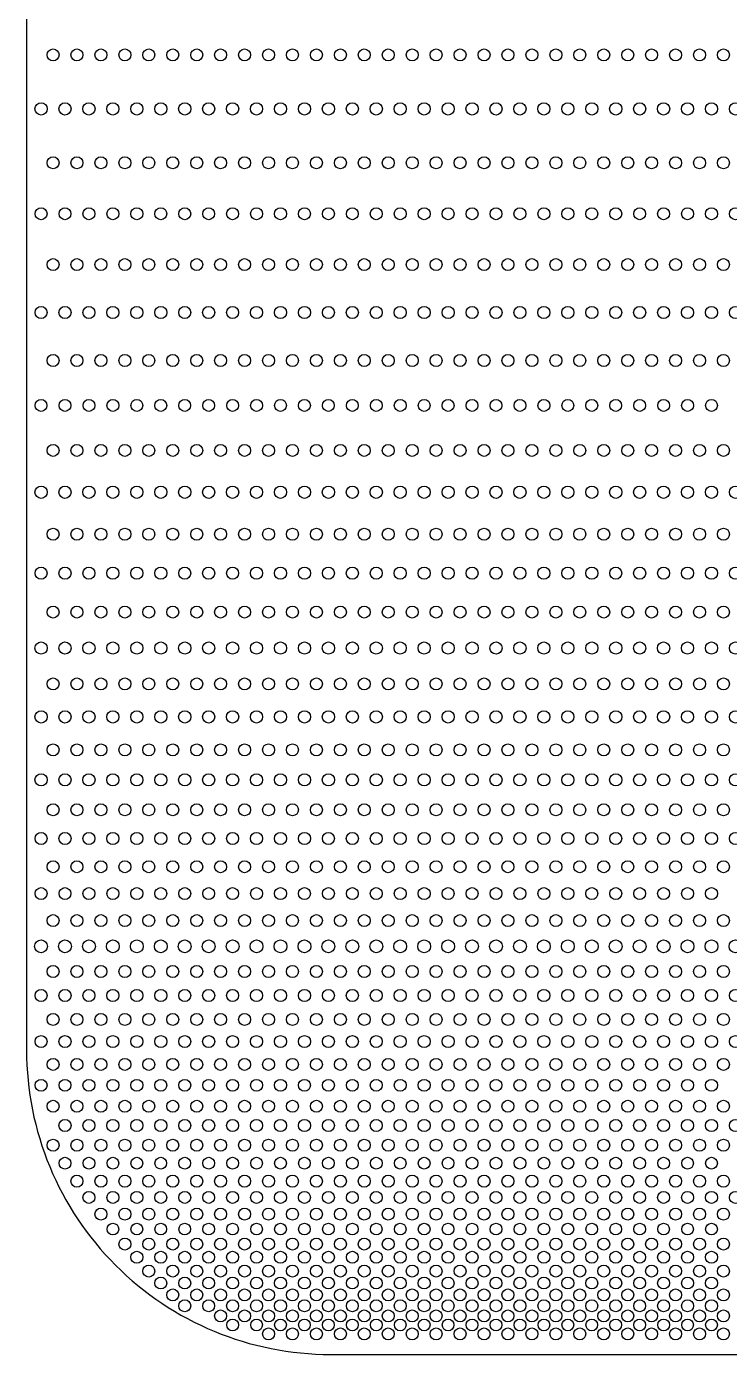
# Model space of a CAD drawing. Extents: x -22.5 to 22.5, y -22.5 to 22.5.
# Drawn here: x -22.54 to -10.8, y -22.54 to -0.38 of the extents above; entities that cross this region are included whole.
import ezdxf

# ---------------------------------------------------------------- set-up
doc = ezdxf.new("R2010")
doc.units = 0
doc.layers.add('AREA ENGRAVE', color=1, linetype='continuous')
doc.layers.add('CUT', color=7, linetype='continuous')

# ---------------------------------------------------------------- blocks, each defined once
blk = doc.blocks.new('SKETCH048')
at = {"layer": 'AREA ENGRAVE', "color": 1}
for centre, radius in [((-22.1, -0.85), 0.1), ((-21.7, -0.85), 0.1), ((-21.3, -0.85), 0.1), ((-20.9, -0.85), 0.1), ((-20.5, -0.85), 0.1), ((-20.1, -0.85), 0.1), ((-19.7, -0.85), 0.1), ((-19.3, -0.85), 0.1), ((-18.9, -0.85), 0.1), ((-18.5, -0.85), 0.1), ((-18.1, -0.85), 0.1), ((-17.7, -0.85), 0.1), ((-17.3, -0.85), 0.1), ((-16.9, -0.85), 0.1), ((-16.5, -0.85), 0.1), ((-16.1, -0.85), 0.1), ((-15.7, -0.85), 0.1), ((-15.3, -0.85), 0.1), ((-14.9, -0.85), 0.1), ((-14.5, -0.85), 0.1), ((-14.1, -0.85), 0.1), ((-13.7, -0.85), 0.1), ((-13.3, -0.85), 0.1), ((-12.9, -0.85), 0.1), ((-12.5, -0.85), 0.1), ((-12.1, -0.85), 0.1), ((-11.7, -0.85), 0.1), ((-11.3, -0.85), 0.1), ((-10.9, -0.85), 0.1), ((-22.3, -1.75), 0.102), ((-21.9, -1.75), 0.102), ((-21.5, -1.75), 0.102), ((-21.1, -1.75), 0.102), ((-20.7, -1.75), 0.102), ((-20.3, -1.75), 0.102), ((-19.9, -1.75), 0.102), ((-19.5, -1.75), 0.102), ((-19.1, -1.75), 0.102), ((-18.7, -1.75), 0.102), ((-18.3, -1.75), 0.102), ((-17.9, -1.75), 0.102), ((-17.5, -1.75), 0.102), ((-17.1, -1.75), 0.102), ((-16.7, -1.75), 0.102), ((-16.3, -1.75), 0.102), ((-15.9, -1.75), 0.102), ((-15.5, -1.75), 0.102), ((-15.1, -1.75), 0.102), ((-14.7, -1.75), 0.102), ((-14.3, -1.75), 0.102), ((-13.9, -1.75), 0.102), ((-13.5, -1.75), 0.102), ((-13.1, -1.75), 0.102), ((-12.7, -1.75), 0.102), ((-12.3, -1.75), 0.102), ((-11.9, -1.75), 0.102), ((-11.5, -1.75), 0.102), ((-11.1, -1.75), 0.102), ((-10.7, -1.75), 0.102), ((-22.1, -2.65), 0.1), ((-21.7, -2.65), 0.1), ((-21.3, -2.65), 0.1), ((-20.9, -2.65), 0.1), ((-20.5, -2.65), 0.1), ((-20.1, -2.65), 0.1), ((-19.7, -2.65), 0.1), ((-19.3, -2.65), 0.1), ((-18.9, -2.65), 0.1), ((-18.5, -2.65), 0.1), ((-18.1, -2.65), 0.1), ((-17.7, -2.65), 0.1), ((-17.3, -2.65), 0.1), ((-16.9, -2.65), 0.1), ((-16.5, -2.65), 0.1), ((-16.1, -2.65), 0.1), ((-15.7, -2.65), 0.1), ((-15.3, -2.65), 0.1), ((-14.9, -2.65), 0.1), ((-14.5, -2.65), 0.1), ((-14.1, -2.65), 0.1), ((-13.7, -2.65), 0.1), ((-13.3, -2.65), 0.1), ((-12.9, -2.65), 0.1), ((-12.5, -2.65), 0.1), ((-12.1, -2.65), 0.1), ((-11.7, -2.65), 0.1), ((-11.3, -2.65), 0.1), ((-10.9, -2.65), 0.1), ((-22.3, -3.5), 0.1), ((-21.9, -3.5), 0.1), ((-21.5, -3.5), 0.1), ((-21.1, -3.5), 0.1), ((-20.7, -3.5), 0.1), ((-20.3, -3.5), 0.1), ((-19.9, -3.5), 0.1), ((-19.5, -3.5), 0.1), ((-19.1, -3.5), 0.1), ((-18.7, -3.5), 0.1), ((-18.3, -3.5), 0.1), ((-17.9, -3.5), 0.1), ((-17.5, -3.5), 0.1), ((-17.1, -3.5), 0.1), ((-16.7, -3.5), 0.1), ((-16.3, -3.5), 0.1), ((-15.9, -3.5), 0.1), ((-15.5, -3.5), 0.1), ((-15.1, -3.5), 0.1), ((-14.7, -3.5), 0.1), ((-14.3, -3.5), 0.1), ((-13.9, -3.5), 0.1), ((-13.5, -3.5), 0.1), ((-13.1, -3.5), 0.1), ((-12.7, -3.5), 0.1), ((-12.3, -3.5), 0.1), ((-11.9, -3.5), 0.1), ((-11.5, -3.5), 0.1), ((-11.1, -3.5), 0.1), ((-10.7, -3.5), 0.1), ((-22.1, -4.35), 0.1), ((-21.7, -4.35), 0.1), ((-21.3, -4.35), 0.1), ((-20.9, -4.35), 0.1), ((-20.5, -4.35), 0.1), ((-20.1, -4.35), 0.1), ((-19.7, -4.35), 0.1), ((-19.3, -4.35), 0.1), ((-18.9, -4.35), 0.1), ((-18.5, -4.35), 0.1), ((-18.1, -4.35), 0.1), ((-17.7, -4.35), 0.1), ((-17.3, -4.35), 0.1), ((-16.9, -4.35), 0.1), ((-16.5, -4.35), 0.1), ((-16.1, -4.35), 0.1), ((-15.7, -4.35), 0.1), ((-15.3, -4.35), 0.1), ((-14.9, -4.35), 0.1), ((-14.5, -4.35), 0.1), ((-14.1, -4.35), 0.1), ((-13.7, -4.35), 0.1), ((-13.3, -4.35), 0.1), ((-12.9, -4.35), 0.1), ((-12.5, -4.35), 0.1), ((-12.1, -4.35), 0.1), ((-11.7, -4.35), 0.1), ((-11.3, -4.35), 0.1), ((-10.9, -4.35), 0.1), ((-22.3, -5.15), 0.101), ((-21.9, -5.15), 0.101), ((-21.5, -5.15), 0.101), ((-21.1, -5.15), 0.101), ((-20.7, -5.15), 0.101), ((-20.3, -5.15), 0.101), ((-19.9, -5.15), 0.101), ((-19.5, -5.15), 0.101), ((-19.1, -5.15), 0.101), ((-18.7, -5.15), 0.101), ((-18.3, -5.15), 0.101), ((-17.9, -5.15), 0.101), ((-17.5, -5.15), 0.101), ((-17.1, -5.15), 0.101), ((-16.7, -5.15), 0.101), ((-16.3, -5.15), 0.101), ((-15.9, -5.15), 0.101), ((-15.5, -5.15), 0.101), ((-15.1, -5.15), 0.101), ((-14.7, -5.15), 0.101), ((-14.3, -5.15), 0.101), ((-13.9, -5.15), 0.101), ((-13.5, -5.15), 0.101), ((-13.1, -5.15), 0.101), ((-12.7, -5.15), 0.101), ((-12.3, -5.15), 0.101), ((-11.9, -5.15), 0.101), ((-11.5, -5.15), 0.101), ((-11.1, -5.15), 0.101), ((-10.7, -5.15), 0.101), ((-22.1, -5.95), 0.1), ((-21.7, -5.95), 0.1), ((-21.3, -5.95), 0.1), ((-20.9, -5.95), 0.1), ((-20.5, -5.95), 0.1), ((-20.1, -5.95), 0.1), ((-19.7, -5.95), 0.1), ((-19.3, -5.95), 0.1), ((-18.9, -5.95), 0.1), ((-18.5, -5.95), 0.1), ((-18.1, -5.95), 0.1), ((-17.7, -5.95), 0.1), ((-17.3, -5.95), 0.1), ((-16.9, -5.95), 0.1), ((-16.5, -5.95), 0.1), ((-16.1, -5.95), 0.1), ((-15.7, -5.95), 0.1), ((-15.3, -5.95), 0.1), ((-14.9, -5.95), 0.1), ((-14.5, -5.95), 0.1), ((-14.1, -5.95), 0.1), ((-13.7, -5.95), 0.1), ((-13.3, -5.95), 0.1), ((-12.9, -5.95), 0.1), ((-12.5, -5.95), 0.1), ((-12.1, -5.95), 0.1), ((-11.7, -5.95), 0.1), ((-11.3, -5.95), 0.1), ((-10.9, -5.95), 0.1), ((-22.3, -6.7), 0.0992), ((-21.9, -6.7), 0.0992), ((-21.5, -6.7), 0.0992), ((-21.1, -6.7), 0.0992), ((-20.7, -6.7), 0.0992), ((-20.3, -6.7), 0.0992), ((-19.9, -6.7), 0.0992), ((-19.5, -6.7), 0.0992), ((-19.1, -6.7), 0.0992), ((-18.7, -6.7), 0.0992), ((-18.3, -6.7), 0.0992), ((-17.9, -6.7), 0.0992), ((-17.5, -6.7), 0.0992), ((-17.1, -6.7), 0.0992), ((-16.7, -6.7), 0.0992), ((-16.3, -6.7), 0.0992), ((-15.9, -6.7), 0.0992), ((-15.5, -6.7), 0.0992), ((-15.1, -6.7), 0.0992), ((-14.7, -6.7), 0.0992), ((-14.3, -6.7), 0.0992), ((-13.9, -6.7), 0.0992), ((-13.5, -6.7), 0.0992), ((-13.1, -6.7), 0.0992), ((-12.7, -6.7), 0.0992), ((-12.3, -6.7), 0.0992), ((-11.9, -6.7), 0.0992), ((-11.5, -6.7), 0.0992), ((-11.1, -6.7), 0.0992), ((-22.1, -7.45), 0.1), ((-21.7, -7.45), 0.1), ((-21.3, -7.45), 0.1), ((-20.9, -7.45), 0.1), ((-20.5, -7.45), 0.1), ((-20.1, -7.45), 0.1), ((-19.7, -7.45), 0.1), ((-19.3, -7.45), 0.1), ((-18.9, -7.45), 0.1), ((-18.5, -7.45), 0.1), ((-18.1, -7.45), 0.1), ((-17.7, -7.45), 0.1), ((-17.3, -7.45), 0.1), ((-16.9, -7.45), 0.1), ((-16.5, -7.45), 0.1), ((-16.1, -7.45), 0.1), ((-15.7, -7.45), 0.1), ((-15.3, -7.45), 0.1), ((-14.9, -7.45), 0.1), ((-14.5, -7.45), 0.1), ((-14.1, -7.45), 0.1), ((-13.7, -7.45), 0.1), ((-13.3, -7.45), 0.1), ((-12.9, -7.45), 0.1), ((-12.5, -7.45), 0.1), ((-12.1, -7.45), 0.1), ((-11.7, -7.45), 0.1), ((-11.3, -7.45), 0.1), ((-10.9, -7.45), 0.1), ((-22.3, -8.15), 0.102), ((-21.9, -8.15), 0.102), ((-21.5, -8.15), 0.102), ((-21.1, -8.15), 0.102), ((-20.7, -8.15), 0.102), ((-20.3, -8.15), 0.102), ((-19.9, -8.15), 0.102), ((-19.5, -8.15), 0.102), ((-19.1, -8.15), 0.102), ((-18.7, -8.15), 0.102), ((-18.3, -8.15), 0.102), ((-17.9, -8.15), 0.102), ((-17.5, -8.15), 0.102), ((-17.1, -8.15), 0.102), ((-16.7, -8.15), 0.102), ((-16.3, -8.15), 0.102), ((-15.9, -8.15), 0.102), ((-15.5, -8.15), 0.102), ((-15.1, -8.15), 0.102), ((-14.7, -8.15), 0.102), ((-14.3, -8.15), 0.102), ((-13.9, -8.15), 0.102), ((-13.5, -8.15), 0.102), ((-13.1, -8.15), 0.102), ((-12.7, -8.15), 0.102), ((-12.3, -8.15), 0.102), ((-11.9, -8.15), 0.102), ((-11.5, -8.15), 0.102), ((-11.1, -8.15), 0.102), ((-10.7, -8.15), 0.102), ((-22.1, -8.85), 0.1), ((-21.7, -8.85), 0.1), ((-21.3, -8.85), 0.1), ((-20.9, -8.85), 0.1), ((-20.5, -8.85), 0.1), ((-20.1, -8.85), 0.1), ((-19.7, -8.85), 0.1), ((-19.3, -8.85), 0.1), ((-18.9, -8.85), 0.1), ((-18.5, -8.85), 0.1), ((-18.1, -8.85), 0.1), ((-17.7, -8.85), 0.1), ((-17.3, -8.85), 0.1), ((-16.9, -8.85), 0.1), ((-16.5, -8.85), 0.1), ((-16.1, -8.85), 0.1), ((-15.7, -8.85), 0.1), ((-15.3, -8.85), 0.1), ((-14.9, -8.85), 0.1), ((-14.5, -8.85), 0.1), ((-14.1, -8.85), 0.1), ((-13.7, -8.85), 0.1), ((-13.3, -8.85), 0.1), ((-12.9, -8.85), 0.1), ((-12.5, -8.85), 0.1), ((-12.1, -8.85), 0.1), ((-11.7, -8.85), 0.1), ((-11.3, -8.85), 0.1), ((-10.9, -8.85), 0.1), ((-22.3, -9.5), 0.101), ((-21.9, -9.5), 0.101), ((-21.5, -9.5), 0.101), ((-21.1, -9.5), 0.101), ((-20.7, -9.5), 0.101), ((-20.3, -9.5), 0.101), ((-19.9, -9.5), 0.101), ((-19.5, -9.5), 0.101), ((-19.1, -9.5), 0.101), ((-18.7, -9.5), 0.101), ((-18.3, -9.5), 0.101), ((-17.9, -9.5), 0.101), ((-17.5, -9.5), 0.101), ((-17.1, -9.5), 0.101), ((-16.7, -9.5), 0.101), ((-16.3, -9.5), 0.101), ((-15.9, -9.5), 0.101), ((-15.5, -9.5), 0.101), ((-15.1, -9.5), 0.101), ((-14.7, -9.5), 0.101), ((-14.3, -9.5), 0.101), ((-13.9, -9.5), 0.101), ((-13.5, -9.5), 0.101), ((-13.1, -9.5), 0.101), ((-12.7, -9.5), 0.101), ((-12.3, -9.5), 0.101), ((-11.9, -9.5), 0.101), ((-11.5, -9.5), 0.101), ((-11.1, -9.5), 0.101), ((-10.7, -9.5), 0.101), ((-22.1, -10.15), 0.1), ((-21.7, -10.15), 0.1), ((-21.3, -10.15), 0.1), ((-20.9, -10.15), 0.1), ((-20.5, -10.15), 0.1), ((-20.1, -10.15), 0.1), ((-19.7, -10.15), 0.1), ((-19.3, -10.15), 0.1), ((-18.9, -10.15), 0.1), ((-18.5, -10.15), 0.1), ((-18.1, -10.15), 0.1), ((-17.7, -10.15), 0.1), ((-17.3, -10.15), 0.1), ((-16.9, -10.15), 0.1), ((-16.5, -10.15), 0.1), ((-16.1, -10.15), 0.1), ((-15.7, -10.15), 0.1), ((-15.3, -10.15), 0.1), ((-14.9, -10.15), 0.1), ((-14.5, -10.15), 0.1), ((-14.1, -10.15), 0.1), ((-13.7, -10.15), 0.1), ((-13.3, -10.15), 0.1), ((-12.9, -10.15), 0.1), ((-12.5, -10.15), 0.1), ((-12.1, -10.15), 0.1), ((-11.7, -10.15), 0.1), ((-11.3, -10.15), 0.1), ((-10.9, -10.15), 0.1), ((-22.3, -10.75), 0.102), ((-21.9, -10.75), 0.102), ((-21.5, -10.75), 0.102), ((-21.1, -10.75), 0.102), ((-20.7, -10.75), 0.102), ((-20.3, -10.75), 0.102), ((-19.9, -10.75), 0.102), ((-19.5, -10.75), 0.102), ((-19.1, -10.75), 0.102), ((-18.7, -10.75), 0.102), ((-18.3, -10.75), 0.102), ((-17.9, -10.75), 0.102), ((-17.5, -10.75), 0.102), ((-17.1, -10.75), 0.102), ((-16.7, -10.75), 0.102), ((-16.3, -10.75), 0.102), ((-15.9, -10.75), 0.102), ((-15.5, -10.75), 0.102), ((-15.1, -10.75), 0.102), ((-14.7, -10.75), 0.102), ((-14.3, -10.75), 0.102), ((-13.9, -10.75), 0.102), ((-13.5, -10.75), 0.102), ((-13.1, -10.75), 0.102), ((-12.7, -10.75), 0.102), ((-12.3, -10.75), 0.102), ((-11.9, -10.75), 0.102), ((-11.5, -10.75), 0.102), ((-11.1, -10.75), 0.102), ((-10.7, -10.75), 0.102), ((-22.1, -11.35), 0.1), ((-21.7, -11.35), 0.1), ((-21.3, -11.35), 0.1), ((-20.9, -11.35), 0.1), ((-20.5, -11.35), 0.1), ((-20.1, -11.35), 0.1), ((-19.7, -11.35), 0.1), ((-19.3, -11.35), 0.1), ((-18.9, -11.35), 0.1), ((-18.5, -11.35), 0.1), ((-18.1, -11.35), 0.1), ((-17.7, -11.35), 0.1), ((-17.3, -11.35), 0.1), ((-16.9, -11.35), 0.1), ((-16.5, -11.35), 0.1), ((-16.1, -11.35), 0.1), ((-15.7, -11.35), 0.1), ((-15.3, -11.35), 0.1), ((-14.9, -11.35), 0.1), ((-14.5, -11.35), 0.1), ((-14.1, -11.35), 0.1), ((-13.7, -11.35), 0.1), ((-13.3, -11.35), 0.1), ((-12.9, -11.35), 0.1), ((-12.5, -11.35), 0.1), ((-12.1, -11.35), 0.1), ((-11.7, -11.35), 0.1), ((-11.3, -11.35), 0.1), ((-10.9, -11.35), 0.1), ((-22.3, -11.9), 0.102), ((-21.9, -11.9), 0.102), ((-21.5, -11.9), 0.102), ((-21.1, -11.9), 0.102), ((-20.7, -11.9), 0.102), ((-20.3, -11.9), 0.102), ((-19.9, -11.9), 0.102), ((-19.5, -11.9), 0.102), ((-19.1, -11.9), 0.102), ((-18.7, -11.9), 0.102), ((-18.3, -11.9), 0.102), ((-17.9, -11.9), 0.102), ((-17.5, -11.9), 0.102), ((-17.1, -11.9), 0.102), ((-16.7, -11.9), 0.102), ((-16.3, -11.9), 0.102), ((-15.9, -11.9), 0.102), ((-15.5, -11.9), 0.102), ((-15.1, -11.9), 0.102), ((-14.7, -11.9), 0.102), ((-14.3, -11.9), 0.102), ((-13.9, -11.9), 0.102), ((-13.5, -11.9), 0.102), ((-13.1, -11.9), 0.102), ((-12.7, -11.9), 0.102), ((-12.3, -11.9), 0.102), ((-11.9, -11.9), 0.102), ((-11.5, -11.9), 0.102), ((-11.1, -11.9), 0.102), ((-10.7, -11.9), 0.102), ((-22.1, -12.45), 0.1), ((-21.7, -12.45), 0.1), ((-21.3, -12.45), 0.1), ((-20.9, -12.45), 0.1), ((-20.5, -12.45), 0.1), ((-20.1, -12.45), 0.1), ((-19.7, -12.45), 0.1), ((-19.3, -12.45), 0.1), ((-18.9, -12.45), 0.1), ((-18.5, -12.45), 0.1), ((-18.1, -12.45), 0.1), ((-17.7, -12.45), 0.1), ((-17.3, -12.45), 0.1), ((-16.9, -12.45), 0.1), ((-16.5, -12.45), 0.1), ((-16.1, -12.45), 0.1), ((-15.7, -12.45), 0.1), ((-15.3, -12.45), 0.1), ((-14.9, -12.45), 0.1), ((-14.5, -12.45), 0.1), ((-14.1, -12.45), 0.1), ((-13.7, -12.45), 0.1), ((-13.3, -12.45), 0.1), ((-12.9, -12.45), 0.1), ((-12.5, -12.45), 0.1), ((-12.1, -12.45), 0.1), ((-11.7, -12.45), 0.1), ((-11.3, -12.45), 0.1), ((-10.9, -12.45), 0.1), ((-22.3, -12.95), 0.102), ((-21.9, -12.95), 0.102), ((-21.5, -12.95), 0.102), ((-21.1, -12.95), 0.102), ((-20.7, -12.95), 0.102), ((-20.3, -12.95), 0.102), ((-19.9, -12.95), 0.102), ((-19.5, -12.95), 0.102), ((-19.1, -12.95), 0.102), ((-18.7, -12.95), 0.102), ((-18.3, -12.95), 0.102), ((-17.9, -12.95), 0.102), ((-17.5, -12.95), 0.102), ((-17.1, -12.95), 0.102), ((-16.7, -12.95), 0.102), ((-16.3, -12.95), 0.102), ((-15.9, -12.95), 0.102), ((-15.5, -12.95), 0.102), ((-15.1, -12.95), 0.102), ((-14.7, -12.95), 0.102), ((-14.3, -12.95), 0.102), ((-13.9, -12.95), 0.102), ((-13.5, -12.95), 0.102), ((-13.1, -12.95), 0.102), ((-12.7, -12.95), 0.102), ((-12.3, -12.95), 0.102), ((-11.9, -12.95), 0.102), ((-11.5, -12.95), 0.102), ((-11.1, -12.95), 0.102), ((-10.7, -12.95), 0.102), ((-22.1, -13.45), 0.1), ((-21.7, -13.45), 0.1), ((-21.3, -13.45), 0.1), ((-20.9, -13.45), 0.1), ((-20.5, -13.45), 0.1), ((-20.1, -13.45), 0.1), ((-19.7, -13.45), 0.1), ((-19.3, -13.45), 0.1), ((-18.9, -13.45), 0.1), ((-18.5, -13.45), 0.1), ((-18.1, -13.45), 0.1), ((-17.7, -13.45), 0.1), ((-17.3, -13.45), 0.1), ((-16.9, -13.45), 0.1), ((-16.5, -13.45), 0.1), ((-16.1, -13.45), 0.1), ((-15.7, -13.45), 0.1), ((-15.3, -13.45), 0.1), ((-14.9, -13.45), 0.1), ((-14.5, -13.45), 0.1), ((-14.1, -13.45), 0.1), ((-13.7, -13.45), 0.1), ((-13.3, -13.45), 0.1), ((-12.9, -13.45), 0.1), ((-12.5, -13.45), 0.1), ((-12.1, -13.45), 0.1), ((-11.7, -13.45), 0.1), ((-11.3, -13.45), 0.1), ((-10.9, -13.45), 0.1), ((-22.3, -13.93), 0.101), ((-21.9, -13.93), 0.101), ((-21.5, -13.93), 0.101), ((-21.1, -13.93), 0.101), ((-20.7, -13.93), 0.101), ((-20.3, -13.93), 0.101), ((-19.9, -13.93), 0.101), ((-19.5, -13.93), 0.101), ((-19.1, -13.93), 0.101), ((-18.7, -13.93), 0.101), ((-18.3, -13.93), 0.101), ((-17.9, -13.93), 0.101), ((-17.5, -13.93), 0.101), ((-17.1, -13.93), 0.101), ((-16.7, -13.93), 0.101), ((-16.3, -13.93), 0.101), ((-15.9, -13.93), 0.101), ((-15.5, -13.93), 0.101), ((-15.1, -13.93), 0.101), ((-14.7, -13.93), 0.101), ((-14.3, -13.93), 0.101), ((-13.9, -13.93), 0.101), ((-13.5, -13.93), 0.101), ((-13.1, -13.93), 0.101), ((-12.7, -13.93), 0.101), ((-12.3, -13.93), 0.101), ((-11.9, -13.93), 0.101), ((-11.5, -13.93), 0.101), ((-11.1, -13.93), 0.101), ((-10.7, -13.93), 0.101), ((-22.1, -14.4), 0.1), ((-21.7, -14.4), 0.1), ((-21.3, -14.4), 0.1), ((-20.9, -14.4), 0.1), ((-20.5, -14.4), 0.1), ((-20.1, -14.4), 0.1), ((-19.7, -14.4), 0.1), ((-19.3, -14.4), 0.1), ((-18.9, -14.4), 0.1), ((-18.5, -14.4), 0.1), ((-18.1, -14.4), 0.1), ((-17.7, -14.4), 0.1), ((-17.3, -14.4), 0.1), ((-16.9, -14.4), 0.1), ((-16.5, -14.4), 0.1), ((-16.1, -14.4), 0.1), ((-15.7, -14.4), 0.1), ((-15.3, -14.4), 0.1), ((-14.9, -14.4), 0.1), ((-14.5, -14.4), 0.1), ((-14.1, -14.4), 0.1), ((-13.7, -14.4), 0.1), ((-13.3, -14.4), 0.1), ((-12.9, -14.4), 0.1), ((-12.5, -14.4), 0.1), ((-12.1, -14.4), 0.1), ((-11.7, -14.4), 0.1), ((-11.3, -14.4), 0.1), ((-10.9, -14.4), 0.1), ((-22.3, -14.85), 0.1), ((-21.9, -14.85), 0.1), ((-21.5, -14.85), 0.1), ((-21.1, -14.85), 0.1), ((-20.7, -14.85), 0.1), ((-20.3, -14.85), 0.1), ((-19.9, -14.85), 0.1), ((-19.5, -14.85), 0.1), ((-19.1, -14.85), 0.1), ((-18.7, -14.85), 0.1), ((-18.3, -14.85), 0.1), ((-17.9, -14.85), 0.1), ((-17.5, -14.85), 0.1), ((-17.1, -14.85), 0.1), ((-16.7, -14.85), 0.1), ((-16.3, -14.85), 0.1), ((-15.9, -14.85), 0.1), ((-15.5, -14.85), 0.1), ((-15.1, -14.85), 0.1), ((-14.7, -14.85), 0.1), ((-14.3, -14.85), 0.1), ((-13.9, -14.85), 0.1), ((-13.5, -14.85), 0.1), ((-13.1, -14.85), 0.1), ((-12.7, -14.85), 0.1), ((-12.3, -14.85), 0.1), ((-11.9, -14.85), 0.1), ((-11.5, -14.85), 0.1), ((-11.1, -14.85), 0.1), ((-22.1, -15.3), 0.1), ((-21.7, -15.3), 0.1), ((-21.3, -15.3), 0.1), ((-20.9, -15.3), 0.1), ((-20.5, -15.3), 0.1), ((-20.1, -15.3), 0.1), ((-19.7, -15.3), 0.1), ((-19.3, -15.3), 0.1), ((-18.9, -15.3), 0.1), ((-18.5, -15.3), 0.1), ((-18.1, -15.3), 0.1), ((-17.7, -15.3), 0.1), ((-17.3, -15.3), 0.1), ((-16.9, -15.3), 0.1), ((-16.5, -15.3), 0.1), ((-16.1, -15.3), 0.1), ((-15.7, -15.3), 0.1), ((-15.3, -15.3), 0.1), ((-14.9, -15.3), 0.1), ((-14.5, -15.3), 0.1), ((-14.1, -15.3), 0.1), ((-13.7, -15.3), 0.1), ((-13.3, -15.3), 0.1), ((-12.9, -15.3), 0.1), ((-12.5, -15.3), 0.1), ((-12.1, -15.3), 0.1), ((-11.7, -15.3), 0.1), ((-11.3, -15.3), 0.1), ((-10.9, -15.3), 0.1), ((-22.3, -15.73), 0.107), ((-21.9, -15.73), 0.107), ((-21.5, -15.73), 0.107), ((-21.1, -15.73), 0.107), ((-20.7, -15.73), 0.107), ((-20.3, -15.73), 0.107), ((-19.9, -15.73), 0.107), ((-19.5, -15.73), 0.107), ((-19.1, -15.73), 0.107), ((-18.7, -15.73), 0.107), ((-18.3, -15.73), 0.107), ((-17.9, -15.73), 0.107), ((-17.5, -15.73), 0.107), ((-17.1, -15.73), 0.107), ((-16.7, -15.73), 0.107), ((-16.3, -15.73), 0.107), ((-15.9, -15.73), 0.107), ((-15.5, -15.73), 0.107), ((-15.1, -15.73), 0.107), ((-14.7, -15.73), 0.107), ((-14.3, -15.73), 0.107), ((-13.9, -15.73), 0.107), ((-13.5, -15.73), 0.107), ((-13.1, -15.73), 0.107), ((-12.7, -15.73), 0.107), ((-12.3, -15.73), 0.107), ((-11.9, -15.73), 0.107), ((-11.5, -15.73), 0.107), ((-11.1, -15.73), 0.107), ((-10.7, -15.73), 0.107), ((-22.1, -16.15), 0.1), ((-21.7, -16.15), 0.1), ((-21.3, -16.15), 0.1), ((-20.9, -16.15), 0.1), ((-20.5, -16.15), 0.1), ((-20.1, -16.15), 0.1), ((-19.7, -16.15), 0.1), ((-19.3, -16.15), 0.1), ((-18.9, -16.15), 0.1), ((-18.5, -16.15), 0.1), ((-18.1, -16.15), 0.1), ((-17.7, -16.15), 0.1), ((-17.3, -16.15), 0.1), ((-16.9, -16.15), 0.1), ((-16.5, -16.15), 0.1), ((-16.1, -16.15), 0.1), ((-15.7, -16.15), 0.1), ((-15.3, -16.15), 0.1), ((-14.9, -16.15), 0.1), ((-14.5, -16.15), 0.1), ((-14.1, -16.15), 0.1), ((-13.7, -16.15), 0.1), ((-13.3, -16.15), 0.1), ((-12.9, -16.15), 0.1), ((-12.5, -16.15), 0.1), ((-12.1, -16.15), 0.1), ((-11.7, -16.15), 0.1), ((-11.3, -16.15), 0.1), ((-10.9, -16.15), 0.1), ((-22.3, -16.55), 0.101), ((-21.9, -16.55), 0.101), ((-21.5, -16.55), 0.101), ((-21.1, -16.55), 0.101), ((-20.7, -16.55), 0.101), ((-20.3, -16.55), 0.101), ((-19.9, -16.55), 0.101), ((-19.5, -16.55), 0.101), ((-19.1, -16.55), 0.101), ((-18.7, -16.55), 0.101), ((-18.3, -16.55), 0.101), ((-17.9, -16.55), 0.101), ((-17.5, -16.55), 0.101), ((-17.1, -16.55), 0.101), ((-16.7, -16.55), 0.101), ((-16.3, -16.55), 0.101), ((-15.9, -16.55), 0.101), ((-15.5, -16.55), 0.101), ((-15.1, -16.55), 0.101), ((-14.7, -16.55), 0.101), ((-14.3, -16.55), 0.101), ((-13.9, -16.55), 0.101), ((-13.5, -16.55), 0.101), ((-13.1, -16.55), 0.101), ((-12.7, -16.55), 0.101), ((-12.3, -16.55), 0.101), ((-11.9, -16.55), 0.101), ((-11.5, -16.55), 0.101), ((-11.1, -16.55), 0.101), ((-10.7, -16.55), 0.101), ((-22.1, -16.95), 0.1), ((-21.7, -16.95), 0.1), ((-21.3, -16.95), 0.1), ((-20.9, -16.95), 0.1), ((-20.5, -16.95), 0.1), ((-20.1, -16.95), 0.1), ((-19.7, -16.95), 0.1), ((-19.3, -16.95), 0.1), ((-18.9, -16.95), 0.1), ((-18.5, -16.95), 0.1), ((-18.1, -16.95), 0.1), ((-17.7, -16.95), 0.1), ((-17.3, -16.95), 0.1), ((-16.9, -16.95), 0.1), ((-16.5, -16.95), 0.1), ((-16.1, -16.95), 0.1), ((-15.7, -16.95), 0.1), ((-15.3, -16.95), 0.1), ((-14.9, -16.95), 0.1), ((-14.5, -16.95), 0.1), ((-14.1, -16.95), 0.1), ((-13.7, -16.95), 0.1), ((-13.3, -16.95), 0.1), ((-12.9, -16.95), 0.1), ((-12.5, -16.95), 0.1), ((-12.1, -16.95), 0.1), ((-11.7, -16.95), 0.1), ((-11.3, -16.95), 0.1), ((-10.9, -16.95), 0.1), ((-22.3, -17.32), 0.101), ((-21.9, -17.32), 0.101), ((-21.5, -17.32), 0.101), ((-21.1, -17.32), 0.101), ((-20.7, -17.32), 0.101), ((-20.3, -17.32), 0.101), ((-19.9, -17.32), 0.101), ((-19.5, -17.32), 0.101), ((-19.1, -17.32), 0.101), ((-18.7, -17.32), 0.101), ((-18.3, -17.32), 0.101), ((-17.9, -17.32), 0.101), ((-17.5, -17.32), 0.101), ((-17.1, -17.32), 0.101), ((-16.7, -17.32), 0.101), ((-16.3, -17.32), 0.101), ((-15.9, -17.32), 0.101), ((-15.5, -17.32), 0.101), ((-15.1, -17.32), 0.101), ((-14.7, -17.32), 0.101), ((-14.3, -17.32), 0.101), ((-13.9, -17.32), 0.101), ((-13.5, -17.32), 0.101), ((-13.1, -17.32), 0.101), ((-12.7, -17.32), 0.101), ((-12.3, -17.32), 0.101), ((-11.9, -17.32), 0.101), ((-11.5, -17.32), 0.101), ((-11.1, -17.32), 0.101), ((-10.7, -17.32), 0.101), ((-22.1, -17.7), 0.1), ((-21.7, -17.7), 0.1), ((-21.3, -17.7), 0.1), ((-20.9, -17.7), 0.1), ((-20.5, -17.7), 0.1), ((-20.1, -17.7), 0.1), ((-19.7, -17.7), 0.1), ((-19.3, -17.7), 0.1), ((-18.9, -17.7), 0.1), ((-18.5, -17.7), 0.1), ((-18.1, -17.7), 0.1), ((-17.7, -17.7), 0.1), ((-17.3, -17.7), 0.1), ((-16.9, -17.7), 0.1), ((-16.5, -17.7), 0.1), ((-16.1, -17.7), 0.1), ((-15.7, -17.7), 0.1), ((-15.3, -17.7), 0.1), ((-14.9, -17.7), 0.1), ((-14.5, -17.7), 0.1), ((-14.1, -17.7), 0.1), ((-13.7, -17.7), 0.1), ((-13.3, -17.7), 0.1), ((-12.9, -17.7), 0.1), ((-12.5, -17.7), 0.1), ((-12.1, -17.7), 0.1), ((-11.7, -17.7), 0.1), ((-11.3, -17.7), 0.1), ((-10.9, -17.7), 0.1), ((-22.3, -18.05), 0.0999), ((-21.9, -18.05), 0.0999), ((-21.5, -18.05), 0.0999), ((-21.1, -18.05), 0.0999), ((-20.7, -18.05), 0.0999), ((-20.3, -18.05), 0.0999), ((-19.9, -18.05), 0.0999), ((-19.5, -18.05), 0.0999), ((-19.1, -18.05), 0.0999), ((-18.7, -18.05), 0.0999), ((-18.3, -18.05), 0.0999), ((-17.9, -18.05), 0.0999), ((-17.5, -18.05), 0.0999), ((-17.1, -18.05), 0.0999), ((-16.7, -18.05), 0.0999), ((-16.3, -18.05), 0.0999), ((-15.9, -18.05), 0.0999), ((-15.5, -18.05), 0.0999), ((-15.1, -18.05), 0.0999), ((-14.7, -18.05), 0.0999), ((-14.3, -18.05), 0.0999), ((-13.9, -18.05), 0.0999), ((-13.5, -18.05), 0.0999), ((-13.1, -18.05), 0.0999), ((-12.7, -18.05), 0.0999), ((-12.3, -18.05), 0.0999), ((-11.9, -18.05), 0.0999), ((-11.5, -18.05), 0.0999), ((-11.1, -18.05), 0.0999), ((-22.1, -18.4), 0.1), ((-21.7, -18.4), 0.1), ((-21.3, -18.4), 0.1), ((-20.9, -18.4), 0.1), ((-20.5, -18.4), 0.1), ((-20.1, -18.4), 0.1), ((-19.7, -18.4), 0.1), ((-19.3, -18.4), 0.1), ((-18.9, -18.4), 0.1), ((-18.5, -18.4), 0.1), ((-18.1, -18.4), 0.1), ((-17.7, -18.4), 0.1), ((-17.3, -18.4), 0.1), ((-16.9, -18.4), 0.1), ((-16.5, -18.4), 0.1), ((-16.1, -18.4), 0.1), ((-15.7, -18.4), 0.1), ((-15.3, -18.4), 0.1), ((-14.9, -18.4), 0.1), ((-14.5, -18.4), 0.1), ((-14.1, -18.4), 0.1), ((-13.7, -18.4), 0.1), ((-13.3, -18.4), 0.1), ((-12.9, -18.4), 0.1), ((-12.5, -18.4), 0.1), ((-12.1, -18.4), 0.1), ((-11.7, -18.4), 0.1), ((-11.3, -18.4), 0.1), ((-10.9, -18.4), 0.1), ((-21.9, -18.72), 0.101), ((-21.5, -18.72), 0.101), ((-21.1, -18.72), 0.101), ((-20.7, -18.72), 0.101), ((-20.3, -18.72), 0.101), ((-19.9, -18.72), 0.101), ((-19.5, -18.72), 0.101), ((-19.1, -18.72), 0.101), ((-18.7, -18.72), 0.101), ((-18.3, -18.72), 0.101), ((-17.9, -18.72), 0.101), ((-17.5, -18.72), 0.101), ((-17.1, -18.72), 0.101), ((-16.7, -18.72), 0.101), ((-16.3, -18.72), 0.101), ((-15.9, -18.72), 0.101), ((-15.5, -18.72), 0.101), ((-15.1, -18.72), 0.101), ((-14.7, -18.72), 0.101), ((-14.3, -18.72), 0.101), ((-13.9, -18.72), 0.101), ((-13.5, -18.72), 0.101), ((-13.1, -18.72), 0.101), ((-12.7, -18.72), 0.101), ((-12.3, -18.72), 0.101), ((-11.9, -18.72), 0.101), ((-11.5, -18.72), 0.101), ((-11.1, -18.72), 0.101), ((-10.7, -18.72), 0.101), ((-22.1, -19.05), 0.1), ((-21.7, -19.05), 0.1), ((-21.3, -19.05), 0.1), ((-20.9, -19.05), 0.1), ((-20.5, -19.05), 0.1), ((-20.1, -19.05), 0.1), ((-19.7, -19.05), 0.1), ((-19.3, -19.05), 0.1), ((-18.9, -19.05), 0.1), ((-18.5, -19.05), 0.1), ((-18.1, -19.05), 0.1), ((-17.7, -19.05), 0.1), ((-17.3, -19.05), 0.1), ((-16.9, -19.05), 0.1), ((-16.5, -19.05), 0.1), ((-16.1, -19.05), 0.1), ((-15.7, -19.05), 0.1), ((-15.3, -19.05), 0.1), ((-14.9, -19.05), 0.1), ((-14.5, -19.05), 0.1), ((-14.1, -19.05), 0.1), ((-13.7, -19.05), 0.1), ((-13.3, -19.05), 0.1), ((-12.9, -19.05), 0.1), ((-12.5, -19.05), 0.1), ((-12.1, -19.05), 0.1), ((-11.7, -19.05), 0.1), ((-11.3, -19.05), 0.1), ((-10.9, -19.05), 0.1), ((-21.9, -19.35), 0.098), ((-21.5, -19.35), 0.098), ((-21.1, -19.35), 0.098), ((-20.7, -19.35), 0.098), ((-20.3, -19.35), 0.098), ((-19.9, -19.35), 0.098), ((-19.5, -19.35), 0.098), ((-19.1, -19.35), 0.098), ((-18.7, -19.35), 0.098), ((-18.3, -19.35), 0.098), ((-17.9, -19.35), 0.098), ((-17.5, -19.35), 0.098), ((-17.1, -19.35), 0.098), ((-16.7, -19.35), 0.098), ((-16.3, -19.35), 0.098), ((-15.9, -19.35), 0.098), ((-15.5, -19.35), 0.098), ((-15.1, -19.35), 0.098), ((-14.7, -19.35), 0.098), ((-14.3, -19.35), 0.098), ((-13.9, -19.35), 0.098), ((-13.5, -19.35), 0.098), ((-13.1, -19.35), 0.098), ((-12.7, -19.35), 0.098), ((-12.3, -19.35), 0.098), ((-11.9, -19.35), 0.098), ((-11.5, -19.35), 0.098), ((-11.1, -19.35), 0.098), ((-21.7, -19.65), 0.1), ((-21.3, -19.65), 0.1), ((-20.9, -19.65), 0.1), ((-20.5, -19.65), 0.1), ((-20.1, -19.65), 0.1), ((-19.7, -19.65), 0.1), ((-19.3, -19.65), 0.1), ((-18.9, -19.65), 0.1), ((-18.5, -19.65), 0.1), ((-18.1, -19.65), 0.1), ((-17.7, -19.65), 0.1), ((-17.3, -19.65), 0.1), ((-16.9, -19.65), 0.1), ((-16.5, -19.65), 0.1), ((-16.1, -19.65), 0.1), ((-15.7, -19.65), 0.1), ((-15.3, -19.65), 0.1), ((-14.9, -19.65), 0.1), ((-14.5, -19.65), 0.1), ((-14.1, -19.65), 0.1), ((-13.7, -19.65), 0.1), ((-13.3, -19.65), 0.1), ((-12.9, -19.65), 0.1), ((-12.5, -19.65), 0.1), ((-12.1, -19.65), 0.1), ((-11.7, -19.65), 0.1), ((-11.3, -19.65), 0.1), ((-10.9, -19.65), 0.1), ((-21.5, -19.92), 0.1), ((-21.1, -19.92), 0.1), ((-20.7, -19.92), 0.1), ((-20.3, -19.92), 0.1), ((-19.9, -19.92), 0.1), ((-19.5, -19.92), 0.1), ((-19.1, -19.92), 0.1), ((-18.7, -19.92), 0.1), ((-18.3, -19.92), 0.1), ((-17.9, -19.92), 0.1), ((-17.5, -19.92), 0.1), ((-17.1, -19.92), 0.1), ((-16.7, -19.92), 0.1), ((-16.3, -19.92), 0.1), ((-15.9, -19.92), 0.1), ((-15.5, -19.92), 0.1), ((-15.1, -19.92), 0.1), ((-14.7, -19.92), 0.1), ((-14.3, -19.92), 0.1), ((-13.9, -19.92), 0.1), ((-13.5, -19.92), 0.1), ((-13.1, -19.92), 0.1), ((-12.7, -19.92), 0.1), ((-12.3, -19.92), 0.1), ((-11.9, -19.92), 0.1), ((-11.5, -19.92), 0.1), ((-11.1, -19.92), 0.1), ((-10.7, -19.92), 0.1), ((-21.3, -20.2), 0.1), ((-20.9, -20.2), 0.1), ((-20.5, -20.2), 0.1), ((-20.1, -20.2), 0.1), ((-19.7, -20.2), 0.1), ((-19.3, -20.2), 0.1), ((-18.9, -20.2), 0.1), ((-18.5, -20.2), 0.1), ((-18.1, -20.2), 0.1), ((-17.7, -20.2), 0.1), ((-17.3, -20.2), 0.1), ((-16.9, -20.2), 0.1), ((-16.5, -20.2), 0.1), ((-16.1, -20.2), 0.1), ((-15.7, -20.2), 0.1), ((-15.3, -20.2), 0.1), ((-14.9, -20.2), 0.1), ((-14.5, -20.2), 0.1), ((-14.1, -20.2), 0.1), ((-13.7, -20.2), 0.1), ((-13.3, -20.2), 0.1), ((-12.9, -20.2), 0.1), ((-12.5, -20.2), 0.1), ((-12.1, -20.2), 0.1), ((-11.7, -20.2), 0.1), ((-11.3, -20.2), 0.1), ((-10.9, -20.2), 0.1), ((-21.1, -20.45), 0.0976), ((-20.7, -20.45), 0.0976), ((-20.3, -20.45), 0.0976), ((-19.9, -20.45), 0.0976), ((-19.5, -20.45), 0.0976), ((-19.1, -20.45), 0.0976), ((-18.7, -20.45), 0.0976), ((-18.3, -20.45), 0.0976), ((-17.9, -20.45), 0.0976), ((-17.5, -20.45), 0.0976), ((-17.1, -20.45), 0.0976), ((-16.7, -20.45), 0.0976), ((-16.3, -20.45), 0.0976), ((-15.9, -20.45), 0.0976), ((-15.5, -20.45), 0.0976), ((-15.1, -20.45), 0.0976), ((-14.7, -20.45), 0.0976), ((-14.3, -20.45), 0.0976), ((-13.9, -20.45), 0.0976), ((-13.5, -20.45), 0.0976), ((-13.1, -20.45), 0.0976), ((-12.7, -20.45), 0.0976), ((-12.3, -20.45), 0.0976), ((-11.9, -20.45), 0.0976), ((-11.5, -20.45), 0.0976), ((-11.1, -20.45), 0.0976), ((-20.9, -20.7), 0.1), ((-20.5, -20.7), 0.1), ((-20.1, -20.7), 0.1), ((-19.7, -20.7), 0.1), ((-19.3, -20.7), 0.1), ((-18.9, -20.7), 0.1), ((-18.5, -20.7), 0.1), ((-18.1, -20.7), 0.1), ((-17.7, -20.7), 0.1), ((-17.3, -20.7), 0.1), ((-16.9, -20.7), 0.1), ((-16.5, -20.7), 0.1), ((-16.1, -20.7), 0.1), ((-15.7, -20.7), 0.1), ((-15.3, -20.7), 0.1), ((-14.9, -20.7), 0.1), ((-14.5, -20.7), 0.1), ((-14.1, -20.7), 0.1), ((-13.7, -20.7), 0.1), ((-13.3, -20.7), 0.1), ((-12.9, -20.7), 0.1), ((-12.5, -20.7), 0.1), ((-12.1, -20.7), 0.1), ((-11.7, -20.7), 0.1), ((-11.3, -20.7), 0.1), ((-10.9, -20.7), 0.1), ((-20.7, -20.92), 0.1), ((-20.3, -20.92), 0.1), ((-19.9, -20.92), 0.1), ((-19.5, -20.92), 0.1), ((-19.1, -20.92), 0.1), ((-18.7, -20.92), 0.1), ((-18.3, -20.92), 0.1), ((-17.9, -20.92), 0.1), ((-17.5, -20.92), 0.1), ((-17.1, -20.92), 0.1), ((-16.7, -20.92), 0.1), ((-16.3, -20.92), 0.1), ((-15.9, -20.92), 0.1), ((-15.5, -20.92), 0.1), ((-15.1, -20.92), 0.1), ((-14.7, -20.92), 0.1), ((-14.3, -20.92), 0.1), ((-13.9, -20.92), 0.1), ((-13.5, -20.92), 0.1), ((-13.1, -20.92), 0.1), ((-12.7, -20.92), 0.1), ((-12.3, -20.92), 0.1), ((-11.9, -20.92), 0.1), ((-11.5, -20.92), 0.1), ((-11.1, -20.92), 0.1), ((-20.5, -21.15), 0.1), ((-20.1, -21.15), 0.1), ((-19.7, -21.15), 0.1), ((-19.3, -21.15), 0.1), ((-18.9, -21.15), 0.1), ((-18.5, -21.15), 0.1), ((-18.1, -21.15), 0.1), ((-17.7, -21.15), 0.1), ((-17.3, -21.15), 0.1), ((-16.9, -21.15), 0.1), ((-16.5, -21.15), 0.1), ((-16.1, -21.15), 0.1), ((-15.7, -21.15), 0.1), ((-15.3, -21.15), 0.1), ((-14.9, -21.15), 0.1), ((-14.5, -21.15), 0.1), ((-14.1, -21.15), 0.1), ((-13.7, -21.15), 0.1), ((-13.3, -21.15), 0.1), ((-12.9, -21.15), 0.1), ((-12.5, -21.15), 0.1), ((-12.1, -21.15), 0.1), ((-11.7, -21.15), 0.1), ((-11.3, -21.15), 0.1), ((-10.9, -21.15), 0.1), ((-20.3, -21.35), 0.1), ((-19.9, -21.35), 0.1), ((-19.5, -21.35), 0.1), ((-19.1, -21.35), 0.1), ((-18.7, -21.35), 0.1), ((-18.3, -21.35), 0.1), ((-17.9, -21.35), 0.1), ((-17.5, -21.35), 0.1), ((-17.1, -21.35), 0.1), ((-16.7, -21.35), 0.1), ((-16.3, -21.35), 0.1), ((-15.9, -21.35), 0.1), ((-15.5, -21.35), 0.1), ((-15.1, -21.35), 0.1), ((-14.7, -21.35), 0.1), ((-14.3, -21.35), 0.1), ((-13.9, -21.35), 0.1), ((-13.5, -21.35), 0.1), ((-13.1, -21.35), 0.1), ((-12.7, -21.35), 0.1), ((-12.3, -21.35), 0.1), ((-11.9, -21.35), 0.1), ((-11.5, -21.35), 0.1), ((-11.1, -21.35), 0.1), ((-20.1, -21.55), 0.1), ((-19.7, -21.55), 0.1), ((-19.3, -21.55), 0.1), ((-18.9, -21.55), 0.1), ((-18.5, -21.55), 0.1), ((-18.1, -21.55), 0.1), ((-17.7, -21.55), 0.1), ((-17.3, -21.55), 0.1), ((-16.9, -21.55), 0.1), ((-16.5, -21.55), 0.1), ((-16.1, -21.55), 0.1), ((-15.7, -21.55), 0.1), ((-15.3, -21.55), 0.1), ((-14.9, -21.55), 0.1), ((-14.5, -21.55), 0.1), ((-14.1, -21.55), 0.1), ((-13.7, -21.55), 0.1), ((-13.3, -21.55), 0.1), ((-12.9, -21.55), 0.1), ((-12.5, -21.55), 0.1), ((-12.1, -21.55), 0.1), ((-11.7, -21.55), 0.1), ((-11.3, -21.55), 0.1), ((-10.9, -21.55), 0.1), ((-19.9, -21.73), 0.1), ((-19.5, -21.73), 0.1), ((-19.1, -21.73), 0.1), ((-18.7, -21.73), 0.1), ((-18.3, -21.73), 0.1), ((-17.9, -21.73), 0.1), ((-17.5, -21.73), 0.1), ((-17.1, -21.73), 0.1), ((-16.7, -21.73), 0.1), ((-16.3, -21.73), 0.1), ((-15.9, -21.73), 0.1), ((-15.5, -21.73), 0.1), ((-15.1, -21.73), 0.1), ((-14.7, -21.73), 0.1), ((-14.3, -21.73), 0.1), ((-13.9, -21.73), 0.1), ((-13.5, -21.73), 0.1), ((-13.1, -21.73), 0.1), ((-12.7, -21.73), 0.1), ((-12.3, -21.73), 0.1), ((-11.9, -21.73), 0.1), ((-11.5, -21.73), 0.1), ((-11.1, -21.73), 0.1), ((-19.3, -21.9), 0.1), ((-18.9, -21.9), 0.1), ((-18.5, -21.9), 0.1), ((-18.1, -21.9), 0.1), ((-17.7, -21.9), 0.1), ((-17.3, -21.9), 0.1), ((-16.9, -21.9), 0.1), ((-16.5, -21.9), 0.1), ((-16.1, -21.9), 0.1), ((-15.7, -21.9), 0.1), ((-15.3, -21.9), 0.1), ((-14.9, -21.9), 0.1), ((-14.5, -21.9), 0.1), ((-14.1, -21.9), 0.1), ((-13.7, -21.9), 0.1), ((-13.3, -21.9), 0.1), ((-12.9, -21.9), 0.1), ((-12.5, -21.9), 0.1), ((-12.1, -21.9), 0.1), ((-11.7, -21.9), 0.1), ((-11.3, -21.9), 0.1), ((-10.9, -21.9), 0.1), ((-19.1, -22.05), 0.098), ((-18.7, -22.05), 0.098), ((-18.5, -22.2), 0.1), ((-18.3, -22.05), 0.098), ((-18.1, -22.2), 0.1), ((-17.9, -22.05), 0.098), ((-17.7, -22.2), 0.1), ((-17.5, -22.05), 0.098), ((-17.3, -22.2), 0.1), ((-17.1, -22.05), 0.098), ((-16.9, -22.2), 0.1), ((-16.7, -22.05), 0.098), ((-16.5, -22.2), 0.1), ((-16.3, -22.05), 0.098), ((-16.1, -22.2), 0.1), ((-15.9, -22.05), 0.098), ((-15.7, -22.2), 0.1), ((-15.5, -22.05), 0.098), ((-15.3, -22.2), 0.1), ((-15.1, -22.05), 0.098), ((-14.9, -22.2), 0.1), ((-14.7, -22.05), 0.098), ((-14.5, -22.2), 0.1), ((-14.3, -22.05), 0.098), ((-14.1, -22.2), 0.1), ((-13.9, -22.05), 0.098), ((-13.7, -22.2), 0.1), ((-13.5, -22.05), 0.098), ((-13.3, -22.2), 0.1), ((-13.1, -22.05), 0.098), ((-12.9, -22.2), 0.1), ((-12.7, -22.05), 0.098), ((-12.5, -22.2), 0.1), ((-12.3, -22.05), 0.098), ((-12.1, -22.2), 0.1), ((-11.9, -22.05), 0.098), ((-11.7, -22.2), 0.1), ((-11.5, -22.05), 0.098), ((-11.3, -22.2), 0.1), ((-11.1, -22.05), 0.098), ((-10.9, -22.2), 0.1)]:
    blk.add_circle(centre, radius, dxfattribs=at)

msp = doc.modelspace()

# ---------------------------------------------------------------- linework, layer by layer
at = {"layer": 'CUT', "color": 0}
msp.add_lwpolyline([(1.25, 20.9425), (-1.25, 20.9425, -0.4142136), (-1.5, 21.1925), (-1.5, 22.2925, 0.4142136), (-1.75, 22.5425), (-11.25, 22.5425, 0.4142136), (-11.5, 22.2925), (-11.5, 21.1925, -0.4142136), (-11.75, 20.9425), (-14.25, 20.9425, -0.4142136), (-14.5, 21.1925), (-14.5, 22.2925, 0.4142136), (-14.75, 22.5425), (-17.4625, 22.5425, 0.4142136), (-22.5425, 17.4625), (-22.5425, -17.4625, 0.4142136), (-17.4625, -22.5425), (17.4625, -22.5425, 0.4142136)], format="xyb", dxfattribs=at)

# ---------------------------------------------------------------- block references
at = {"layer": 'AREA ENGRAVE', "color": 1}
msp.add_blockref('SKETCH048', (0, 0), dxfattribs=at)

doc.saveas('drawing.dxf')
